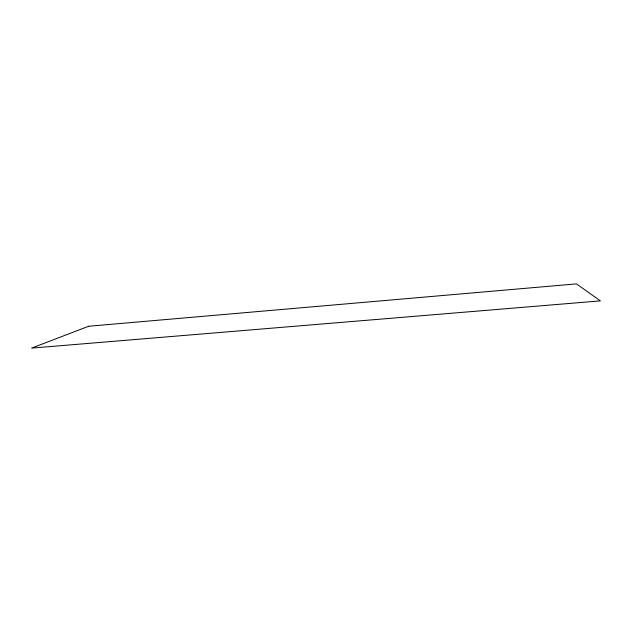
<?xml version="1.0" encoding="UTF-8"?>
<svg xmlns="http://www.w3.org/2000/svg" width="632" height="632" viewBox="0 0 632 632"><rect width="100%" height="100%" fill="white"/><g stroke="black" fill="none" stroke-linecap="round" stroke-linejoin="round"><path stroke-width="0.95" d="M88.654 326.254L31.6 348.113L600.4 300.879L576.431 283.887L88.654 326.254"/></g></svg>
